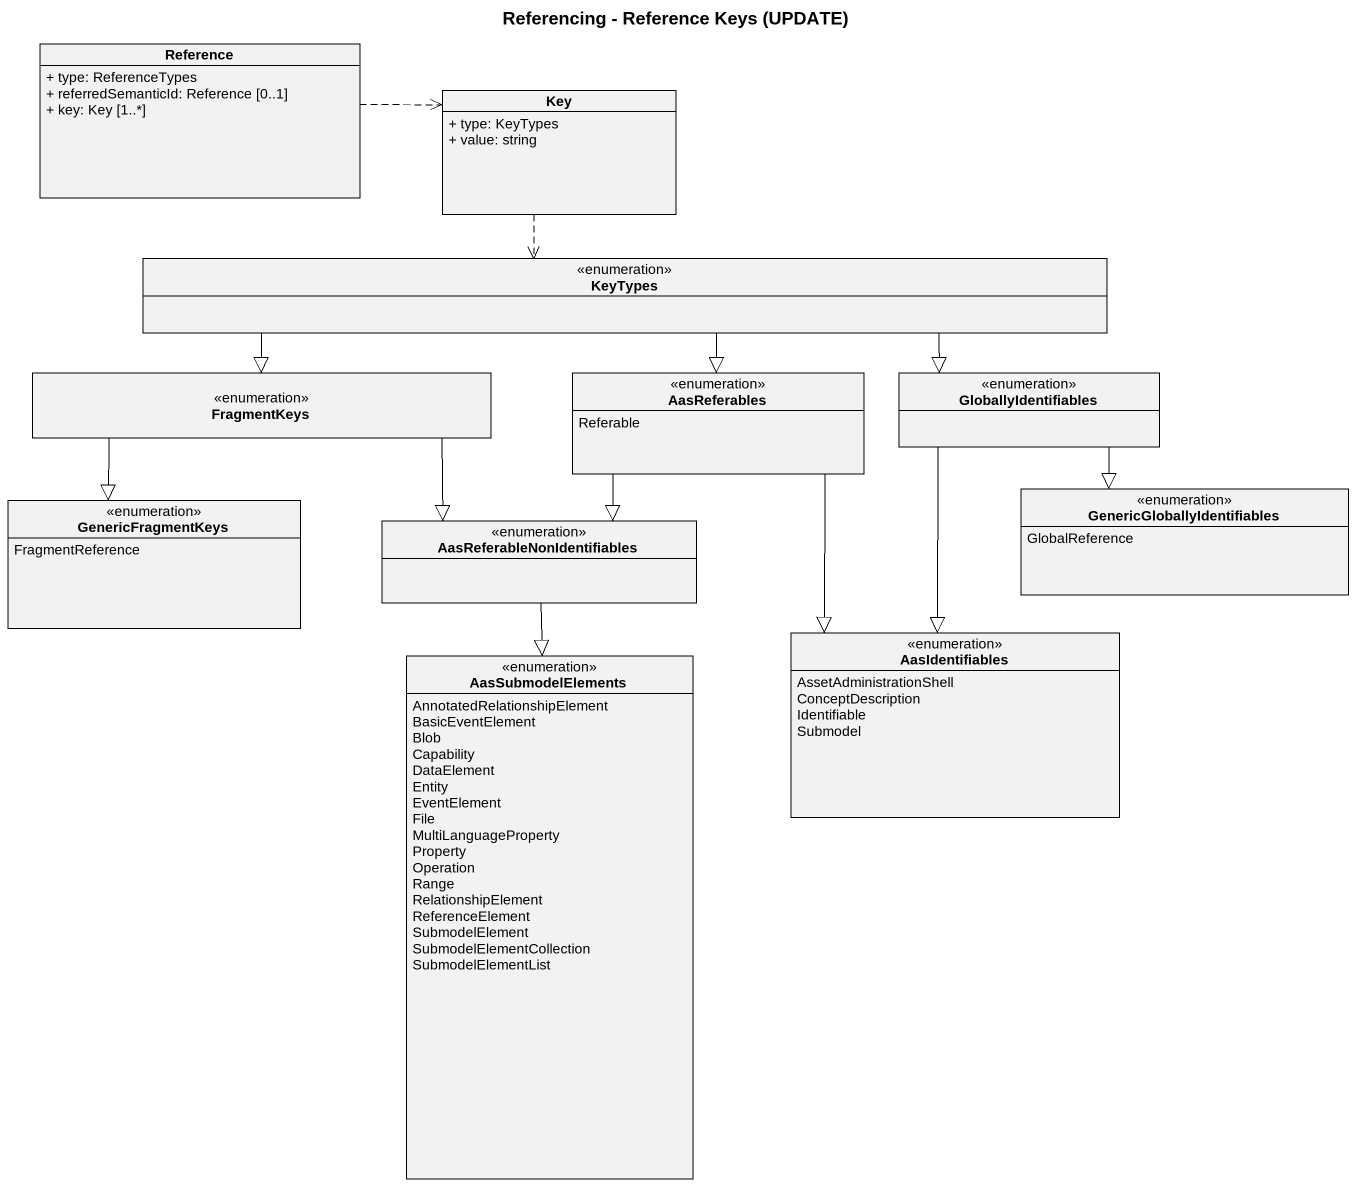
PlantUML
@startuml
title Referencing - Reference Keys (UPDATE)
hide circle
hide empty members
skinparam classAttributeIconSize 0
class Reference {
  + type: ReferenceTypes
  + referredSemanticId: Reference [0..1]
  + key: Key [1..*]
}
class Key {
  + type: KeyTypes
  + value: string
}
enum KeyTypes
enum FragmentKeys
enum AasReferables {
  Referable
}
enum GloballyIdentifiables
enum GenericGloballyIdentifiables {
  GlobalReference
}
enum GenericFragmentKeys {
  FragmentReference
}
enum AasReferableNonIdentifiables
enum AasSubmodelElements {
  AnnotatedRelationshipElement
  BasicEventElement
  Blob
  Capability
  DataElement
  Entity
  EventElement
  File
  MultiLanguageProperty
  Property
  Operation
  Range
  RelationshipElement
  ReferenceElement
  SubmodelElement
  SubmodelElementCollection
  SubmodelElementList
}
enum AasIdentifiables {
  AssetAdministrationShell
  ConceptDescription
  Identifiable
  Submodel
}
Reference .right.> Key
Key ..> KeyTypes
KeyTypes -left-|> FragmentKeys
KeyTypes --|> AasReferables
KeyTypes -right-|> GloballyIdentifiables
FragmentKeys --|> GenericFragmentKeys
FragmentKeys -right-|> AasReferableNonIdentifiables
AasReferables --|> AasReferableNonIdentifiables
AasReferables --|> AasIdentifiables
GloballyIdentifiables --|> GenericGloballyIdentifiables
GloballyIdentifiables --|> AasIdentifiables
AasReferableNonIdentifiables --|> AasSubmodelElements
@enduml
